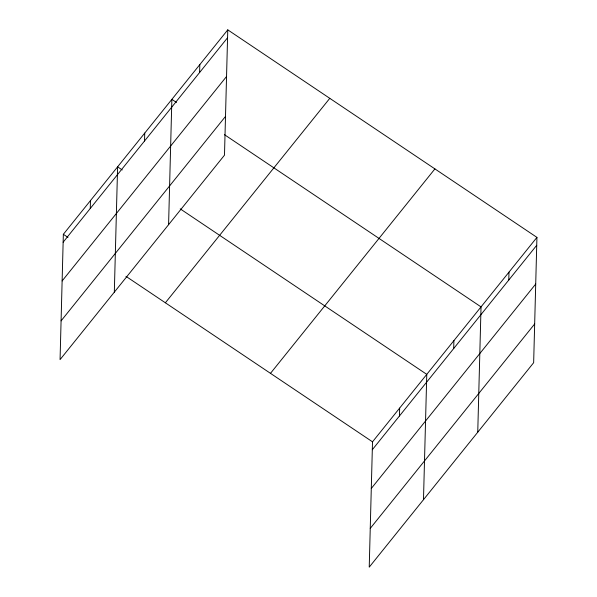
<?xml version="1.0" encoding="UTF-8"?>
<svg xmlns="http://www.w3.org/2000/svg" width="597" height="597" viewBox="0 0 597 597"><rect width="100%" height="100%" fill="white"/><g stroke="black" fill="none" stroke-linecap="round" stroke-linejoin="round"><path stroke-width="0.9" d="M227.77 29.85L63.349 234.3L60.066 359.618L224.487 155.168L227.77 29.85L536.934 237.382L533.651 362.7L369.23 567.15L372.513 441.832L536.934 237.382M90.266 208.465L90.475 200.57M114.325 292.149L117.602 166.832L122.243 169.944M144.526 140.996L144.735 133.094M168.585 224.681L171.861 99.363L176.503 102.475M199.607 72.506L199.816 64.603M399.438 416.005L399.647 408.102M423.489 499.682L426.773 374.364L180.212 208.86M453.698 348.536L453.899 340.633M477.749 432.213L481.033 306.895L224.42 134.646M508.778 280.045L508.987 272.142M63.14 242.203L227.561 37.753M62.125 280.948L226.547 76.498M61.081 320.865L225.502 116.415M165.369 302.783L329.79 98.333M270.486 373.349L434.907 168.899M372.304 449.735L536.725 245.285M371.289 488.48L535.71 284.03M370.244 528.405L534.666 323.955M63.349 234.3L67.983 237.412M125.952 276.329L372.513 441.832"/></g></svg>
